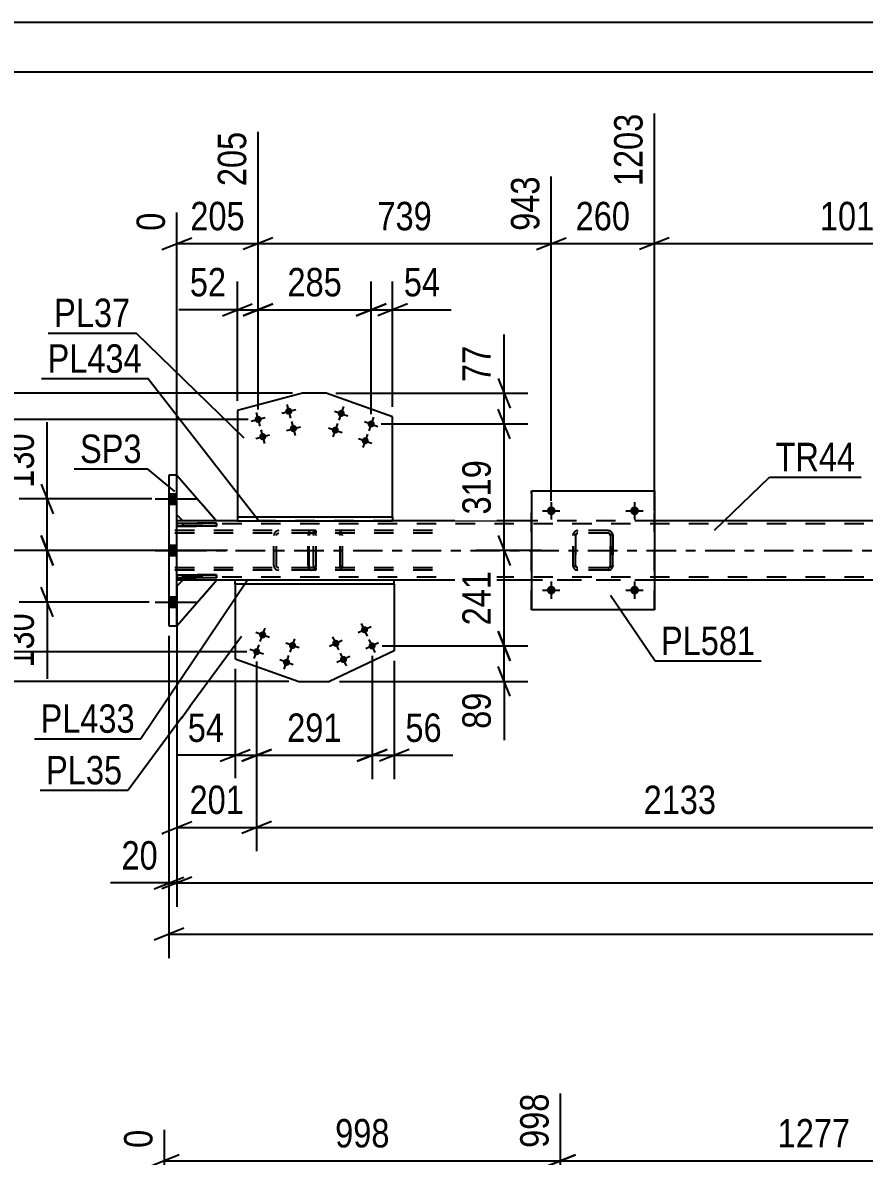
# Model space of a CAD drawing. Header units: millimetres. Extents: x -126 to 715, y -436 to 158.
# Drawn here: x -37.2 to 47.6, y 43.8 to 158.1 of the extents above; entities that cross this region are included whole.
import ezdxf

# ---------------------------------------------------------------- set-up
doc = ezdxf.new("R2010")
doc.units = ezdxf.units.MM
doc.linetypes.add('DXK_LINE_DOT2', pattern=[3.9198, 1.9599, -1.9599])
doc.linetypes.add('DXK_LINE_DOT3', pattern=[5.9187, 2.979, -0.9799, 0.9799, -0.9799])
doc.styles.add('Arial Narrow', font='ARIALN.TTF', dxfattribs={"height": 0.2})

# ---------------------------------------------------------------- blocks, each defined once
blk = doc.blocks.new('Unknown-232816294-1134')
at = {"color": 5, "linetype": 'Continuous'}
for p, q in [((714.67, 158.06), (-126.33, 158.06)), ((709.67, 153.06), (-121.33, 153.06))]:
    blk.add_line(p, q, dxfattribs=at)
blk = doc.blocks.new('Part-232816294-23189 - 23056')
at = {"color": 2, "linetype": 'Continuous'}
for p, q in [((-15.8, 101.45), (-15.8, 93.92)), ((0.23, 101.45), (0.23, 94.73)), ((-15.8, 93.92), (-9.39, 91.65)), ((0.23, 94.73), (-6.28, 91.65)), ((-9.39, 91.65), (-6.28, 91.65))]:
    blk.add_line(p, q, dxfattribs=at)
at = {"color": 7, "linetype": 'DXK_LINE_DOT2'}
blk.add_line((0.23, 101.45), (-15.8, 101.45), dxfattribs=at)
blk = doc.blocks.new('Part-232816294-23157 - 23056')
at = {"color": 7, "linetype": 'DXK_LINE_DOT2'}
for p, q in [((-21.08, 101.85), (-21.68, 101.25)), ((-21.68, 97.25), (-17.68, 101.85)), ((-17.68, 101.85), (-21.08, 101.85)), ((-21.68, 101.25), (-21.68, 97.25))]:
    blk.add_line(p, q, dxfattribs=at)
blk = doc.blocks.new('Part-232816294-23057 - 23056')
at = {"color": 2, "linetype": 'Continuous'}
for p, q in [((-22.48, 106.85), (-22.56, 106.85)), ((-22.48, 102.85), (-22.56, 102.85))]:
    blk.add_line(p, q, dxfattribs=at)
at = {"color": 7, "linetype": 'DXK_LINE_DOT2'}
for p, q in [((-8.15, 106.61), (-22.56, 106.61)), ((-8.15, 106.85), (-22.48, 106.85)), ((-11.86, 106.56), (-11.9, 106.37)), ((-11.9, 103.33), (-11.9, 106.37)), ((-11.64, 106.37), (-11.62, 106.46)), ((-11.64, 103.33), (-11.64, 106.37)), ((-11.62, 106.46), (-11.57, 106.54)), ((-11.39, 106.85), (-11.58, 106.82)), ((-11.57, 106.54), (-11.49, 106.59)), ((-11.49, 106.59), (-11.39, 106.61)), ((-7.96, 106.82), (-8.15, 106.85)), ((-8.15, 106.61), (-8.05, 106.59)), ((-8.05, 106.59), (-7.97, 106.54)), ((-7.97, 106.54), (-7.92, 106.46)), ((-7.92, 106.46), (-7.9, 106.37)), ((-7.9, 103.33), (-7.9, 106.37)), ((-7.64, 106.37), (-7.68, 106.56)), ((-7.64, 103.33), (-7.64, 106.37)), ((-8.15, 103.09), (-22.56, 103.09)), ((-11.9, 103.33), (-11.86, 103.15)), ((-11.62, 103.24), (-11.64, 103.33)), ((-11.57, 103.16), (-11.62, 103.24)), ((-11.58, 102.89), (-11.39, 102.85)), ((-11.49, 103.11), (-11.57, 103.16)), ((-11.39, 103.09), (-11.49, 103.11)), ((-8.05, 103.11), (-8.15, 103.09)), ((-8.15, 102.85), (-7.96, 102.89)), ((-7.97, 103.16), (-8.05, 103.11)), ((-7.92, 103.24), (-7.97, 103.16)), ((-7.9, 103.33), (-7.92, 103.24)), ((-7.68, 103.15), (-7.64, 103.33)), ((-8.15, 102.85), (-22.48, 102.85))]:
    blk.add_line(p, q, dxfattribs=at)
for centre, start, end in [((-11.41, 106.35), 110.7583, 155.68), ((-8.13, 106.35), 24.32, 69.2417), ((-11.41, 103.35), 204.32, 249.2417), ((-8.13, 103.35), 290.7583, 335.68)]:
    blk.add_arc(centre, 0.496, start, end, dxfattribs=at)
blk = doc.blocks.new('Part-232816294-23188 - 23056')
at = {"color": 2, "linetype": 'Continuous'}
for p, q in [((-9.01, 120.7), (-15.58, 118.95)), ((-6.64, 120.7), (-9.01, 120.7)), ((0.07, 118.32), (-6.64, 120.7)), ((-15.58, 118.95), (-15.58, 108.25)), ((0.07, 108.25), (0.07, 118.32))]:
    blk.add_line(p, q, dxfattribs=at)
at = {"color": 7, "linetype": 'DXK_LINE_DOT2'}
blk.add_line((-15.58, 108.25), (0.07, 108.25), dxfattribs=at)
blk = doc.blocks.new('Part-232816294-23066 - 23056')
at = {"color": 7, "linetype": 'DXK_LINE_DOT2'}
for p, q in [((-8.44, 106.56), (-8.46, 106.37)), ((-8.46, 103.33), (-8.46, 106.37)), ((-8.38, 106.71), (-8.44, 106.56)), ((-8.29, 106.82), (-8.38, 106.71)), ((-8.33, 106.37), (-8.32, 106.46)), ((-8.33, 103.33), (-8.33, 106.37)), ((-8.32, 106.46), (-8.29, 106.54)), ((-8.19, 106.85), (-8.29, 106.82)), ((-8.29, 106.54), (-8.24, 106.59)), ((-8.24, 106.59), (-8.19, 106.61)), ((4.09, 106.85), (-8.19, 106.85)), ((4.09, 106.61), (-8.19, 106.61)), ((-7.64, 106.61), (-7.64, 106.85)), ((-5.28, 106.82), (-5.48, 106.85)), ((-5.48, 106.61), (-5.38, 106.59)), ((-5.38, 106.59), (-5.3, 106.54)), ((-5.3, 106.54), (-5.24, 106.46)), ((-5.24, 106.46), (-5.22, 106.37)), ((-5.22, 103.33), (-5.22, 106.37)), ((-4.97, 106.37), (-5.01, 106.56)), ((-4.97, 103.33), (-4.97, 106.37)), ((-8.46, 103.33), (-8.44, 103.15)), ((-8.44, 103.15), (-8.38, 102.99)), ((-8.38, 102.99), (-8.29, 102.89)), ((-8.32, 103.24), (-8.33, 103.33)), ((-8.29, 103.16), (-8.32, 103.24)), ((-8.24, 103.11), (-8.29, 103.16)), ((-8.29, 102.89), (-8.19, 102.85)), ((-8.19, 103.09), (-8.24, 103.11)), ((4.09, 103.09), (-8.19, 103.09)), ((-7.64, 102.85), (-7.64, 103.09)), ((-5.38, 103.11), (-5.48, 103.09)), ((-5.48, 102.85), (-5.28, 102.89)), ((-5.3, 103.16), (-5.38, 103.11)), ((-5.24, 103.24), (-5.3, 103.16)), ((-5.22, 103.33), (-5.24, 103.24)), ((-5.01, 103.15), (-4.97, 103.33)), ((4.09, 102.85), (-8.19, 102.85))]:
    blk.add_line(p, q, dxfattribs=at)
for centre, start, end in [((-5.46, 106.36), 23.8494, 68.8059), ((-5.46, 103.35), 291.1941, 336.1506)]:
    blk.add_arc(centre, 0.492, start, end, dxfattribs=at)
blk = doc.blocks.new('Bolt-232816294-23195 - 23056')
at = {"linetype": 'Continuous'}
for points in [[(-21.68, 109.53), (-21.68, 110.57), (-22.48, 110.57), (-22.48, 109.53)], [(-21.68, 109.53), (-21.68, 110.57), (-22.48, 110.57), (-22.48, 109.53)], [(-21.68, 109.53), (-21.68, 110.57), (-22.48, 110.57), (-22.48, 109.53)], [(-21.68, 104.33), (-21.68, 105.37), (-22.48, 105.37), (-22.48, 104.33)], [(-21.68, 104.33), (-21.68, 105.37), (-22.48, 105.37), (-22.48, 104.33)], [(-21.68, 99.13), (-21.68, 100.17), (-22.48, 100.17), (-22.48, 99.13)], [(-21.68, 99.13), (-21.68, 100.17), (-22.48, 100.17), (-22.48, 99.13)], [(-21.68, 99.13), (-21.68, 100.17), (-22.48, 100.17), (-22.48, 99.13)]]:
    blk.add_hatch(color=1, dxfattribs=at).paths.add_polyline_path(points)
at = {"color": 1, "linetype": 'Continuous'}
for p, q in [((-23.88, 110.05), (-19.68, 110.05)), ((-23.88, 110.05), (-19.68, 110.05)), ((-23.88, 110.05), (-19.68, 110.05)), ((-22.48, 110.57), (-21.68, 110.57)), ((-22.48, 110.57), (-21.68, 110.57)), ((-22.48, 110.57), (-21.68, 110.57)), ((-22.48, 109.53), (-21.68, 109.53)), ((-22.48, 109.53), (-21.68, 109.53)), ((-22.48, 109.53), (-21.68, 109.53)), ((-22.48, 105.37), (-21.68, 105.37)), ((-22.48, 105.37), (-21.68, 105.37)), ((-23.88, 104.85), (-19.68, 104.85)), ((-23.88, 104.85), (-19.68, 104.85)), ((-22.48, 104.33), (-21.68, 104.33)), ((-22.48, 104.33), (-21.68, 104.33)), ((-23.88, 99.65), (-19.68, 99.65)), ((-23.88, 99.65), (-19.68, 99.65)), ((-23.88, 99.65), (-19.68, 99.65)), ((-22.48, 100.17), (-21.68, 100.17)), ((-22.48, 100.17), (-21.68, 100.17)), ((-22.48, 100.17), (-21.68, 100.17)), ((-22.48, 99.13), (-21.68, 99.13)), ((-22.48, 99.13), (-21.68, 99.13)), ((-22.48, 99.13), (-21.68, 99.13))]:
    blk.add_line(p, q, dxfattribs=at)
blk = doc.blocks.new('Bolt-232816294-23203 - 23056')
at = {"linetype": 'Continuous'}
for points in [[(-4.77, 118.55, -1), (-5.45, 118.79, -1)], [(-1.75, 117.48, -1), (-2.43, 117.72, -1)], [(-5.37, 116.86, -1), (-6.05, 117.1, -1)], [(-2.36, 115.79, -1), (-3.03, 116.03, -1)]]:
    blk.add_hatch(color=1, dxfattribs=at).paths.add_polyline_path(points)
at = {"color": 1, "linetype": 'Continuous'}
for p, q in [((-5.79, 118.91), (-4.43, 118.43)), ((-4.87, 119.35), (-5.35, 117.99)), ((-2.77, 117.84), (-1.42, 117.36)), ((-1.85, 118.28), (-2.33, 116.92)), ((-6.39, 117.22), (-5.03, 116.74)), ((-5.47, 117.65), (-5.95, 116.3)), ((-2.45, 116.58), (-2.94, 115.23)), ((-3.37, 116.15), (-2.02, 115.67))]:
    blk.add_line(p, q, dxfattribs=at)
blk = doc.blocks.new('Bolt-232816294-23205 - 23056')
at = {"linetype": 'Continuous'}
for points in [[(-3.09, 96.7, -1), (-2.44, 97.01, -1)], [(-5.98, 95.33, -1), (-5.33, 95.64, -1)], [(-2.32, 95.07, -1), (-1.67, 95.38, -1)], [(-5.21, 93.7, -1), (-4.56, 94.01, -1)]]:
    blk.add_hatch(color=1, dxfattribs=at).paths.add_polyline_path(points)
at = {"color": 1, "linetype": 'Continuous'}
for p, q in [((-2.11, 97.16), (-3.41, 96.55)), ((-2.45, 96.2), (-3.07, 97.5)), ((-5.35, 94.83), (-5.96, 96.14)), ((-5, 95.79), (-6.3, 95.18)), ((-1.34, 95.53), (-2.64, 94.92)), ((-1.68, 94.58), (-2.3, 95.88)), ((-4.23, 94.17), (-5.54, 93.55)), ((-4.58, 93.21), (-5.19, 94.51))]:
    blk.add_line(p, q, dxfattribs=at)
blk = doc.blocks.new('Part-232816294-23079 - 23056')
at = {"color": 2, "linetype": 'Continuous'}
for p, q in [((-21.68, 112.45), (-22.48, 112.45)), ((-22.48, 112.45), (-22.48, 97.25)), ((-21.68, 97.25), (-21.68, 112.45)), ((-22.48, 97.25), (-21.68, 97.25))]:
    blk.add_line(p, q, dxfattribs=at)
blk = doc.blocks.new('Part-232816294-23080 - 23056')
at = {"color": 2, "linetype": 'Continuous'}
for p, q in [((-15.58, 108.25), (-15.58, 107.85)), ((-15.58, 108.25), (0.07, 108.25)), ((-15.58, 107.85), (0.07, 107.85)), ((0.07, 108.25), (0.07, 107.85))]:
    blk.add_line(p, q, dxfattribs=at)
blk = doc.blocks.new('Part-232816294-23082 - 23056')
at = {"color": 2, "linetype": 'Continuous'}
for p, q in [((0.23, 101.85), (-15.8, 101.85)), ((-15.8, 101.45), (-15.8, 101.85)), ((0.23, 101.45), (0.23, 101.85)), ((0.23, 101.45), (-15.8, 101.45))]:
    blk.add_line(p, q, dxfattribs=at)
blk = doc.blocks.new('Part-232816294-23154 - 23056')
at = {"color": 2, "linetype": 'Continuous'}
for p, q in [((-21.08, 107.85), (-21.68, 107.85)), ((-15.58, 107.85), (-17.68, 107.85)), ((14.06, 107.85), (0.07, 107.85)), ((65.14, 107.85), (26.46, 107.85)), ((-21.08, 101.85), (-21.68, 101.85)), ((-15.8, 101.85), (-17.68, 101.85)), ((14.06, 101.85), (0.23, 101.85)), ((65.14, 101.85), (26.46, 101.85))]:
    blk.add_line(p, q, dxfattribs=at)
at = {"color": 7, "linetype": 'DXK_LINE_DOT2'}
for p, q in [((-21.68, 101.85), (-21.68, 107.85)), ((267.09, 107.53), (-21.68, 107.53)), ((-17.68, 107.85), (-21.08, 107.85)), ((0.07, 107.85), (-15.58, 107.85)), ((26.46, 107.85), (14.06, 107.85)), ((267.09, 102.17), (-21.68, 102.17)), ((-17.68, 101.85), (-21.08, 101.85)), ((230.78, 101.85), (-15.8, 101.85)), ((0.23, 101.85), (-15.8, 101.85)), ((26.46, 101.85), (14.06, 101.85))]:
    blk.add_line(p, q, dxfattribs=at)
at = {"color": 7, "linetype": 'DXK_LINE_DOT3'}
blk.add_line((-21.68, 104.85), (267.09, 104.85), dxfattribs=at)
blk = doc.blocks.new('Part-232816294-23156 - 23056')
at = {"color": 2, "linetype": 'Continuous'}
for p, q in [((-21.08, 101.85), (-21.68, 101.25)), ((-21.68, 97.25), (-17.68, 101.85)), ((-17.68, 101.85), (-21.08, 101.85))]:
    blk.add_line(p, q, dxfattribs=at)
at = {"color": 7, "linetype": 'DXK_LINE_DOT2'}
blk.add_line((-21.68, 101.25), (-21.68, 97.25), dxfattribs=at)
blk = doc.blocks.new('Part-232816294-23158 - 23056')
at = {"color": 2, "linetype": 'Continuous'}
for p, q in [((-21.68, 112.45), (-17.68, 107.85)), ((-21.08, 107.85), (-21.68, 108.45)), ((-17.68, 107.85), (-21.08, 107.85))]:
    blk.add_line(p, q, dxfattribs=at)
at = {"color": 7, "linetype": 'DXK_LINE_DOT2'}
blk.add_line((-21.68, 108.45), (-21.68, 112.45), dxfattribs=at)
blk = doc.blocks.new('Part-232816294-23159 - 23056')
at = {"color": 7, "linetype": 'DXK_LINE_DOT2'}
for p, q in [((-21.68, 108.45), (-21.68, 112.45)), ((-21.68, 112.45), (-17.68, 107.85)), ((-21.08, 107.85), (-21.68, 108.45)), ((-17.68, 107.85), (-21.08, 107.85))]:
    blk.add_line(p, q, dxfattribs=at)
blk = doc.blocks.new('Part-232816294-23160 - 23056')
at = {"color": 2, "linetype": 'Continuous'}
for p, q in [((-21.68, 102.41), (-17.68, 102.41)), ((-21.68, 102.09), (-21.68, 102.41)), ((-17.68, 102.09), (-21.68, 102.09)), ((-17.68, 102.41), (-17.68, 102.09))]:
    blk.add_line(p, q, dxfattribs=at)
at = {"color": 7, "linetype": 'DXK_LINE_DOT2'}
blk.add_line((-21.08, 102.09), (-21.08, 102.41), dxfattribs=at)
blk = doc.blocks.new('Part-232816294-23161 - 23056')
at = {"color": 2, "linetype": 'Continuous'}
for p, q in [((-21.68, 107.61), (-17.68, 107.61)), ((-21.68, 107.61), (-21.68, 107.29)), ((-17.68, 107.61), (-17.68, 107.29)), ((-17.68, 107.29), (-21.68, 107.29))]:
    blk.add_line(p, q, dxfattribs=at)
at = {"color": 7, "linetype": 'DXK_LINE_DOT2'}
blk.add_line((-21.08, 107.29), (-21.08, 107.61), dxfattribs=at)
blk = doc.blocks.new('Part-232816294-23162 - 23056')
at = {"color": 7, "linetype": 'DXK_LINE_DOT2'}
for p, q in [((-17.68, 102.41), (-21.68, 102.41)), ((-21.68, 102.41), (-21.68, 102.09)), ((-21.68, 102.09), (-17.68, 102.09)), ((-21.08, 102.09), (-21.08, 102.41)), ((-17.68, 102.09), (-17.68, 102.41))]:
    blk.add_line(p, q, dxfattribs=at)
blk = doc.blocks.new('Part-232816294-23163 - 23056')
at = {"color": 7, "linetype": 'DXK_LINE_DOT2'}
for p, q in [((-17.68, 107.61), (-21.68, 107.61)), ((-21.68, 107.61), (-21.68, 107.29)), ((-21.08, 107.61), (-21.08, 107.29)), ((-17.68, 107.29), (-17.68, 107.61)), ((-21.68, 107.29), (-17.68, 107.29))]:
    blk.add_line(p, q, dxfattribs=at)
blk = doc.blocks.new('Bolt-232816294-23202 - 23056')
at = {"linetype": 'Continuous'}
for points in [[(-10.05, 118.98, -1), (-10.74, 118.79, -1)], [(-13.14, 118.16, -1), (-13.83, 117.97, -1)], [(-12.67, 116.42, -1), (-13.37, 116.23, -1)], [(-9.58, 117.24, -1), (-10.28, 117.05, -1)]]:
    blk.add_hatch(color=1, dxfattribs=at).paths.add_polyline_path(points)
at = {"color": 1, "linetype": 'Continuous'}
for p, q in [((-11.09, 118.7), (-9.7, 119.07)), ((-10.58, 119.58), (-10.21, 118.19)), ((-14.18, 117.88), (-12.79, 118.25)), ((-13.67, 118.76), (-13.3, 117.37)), ((-10.12, 117.84), (-9.75, 116.45)), ((-13.21, 117.02), (-12.84, 115.63)), ((-10.63, 116.96), (-9.23, 117.33)), ((-13.72, 116.14), (-12.33, 116.51))]:
    blk.add_line(p, q, dxfattribs=at)
blk = doc.blocks.new('Bolt-232816294-23204 - 23056')
at = {"linetype": 'Continuous'}
for points in [[(-13.37, 96.45, -1), (-12.69, 96.21, -1)], [(-13.97, 94.76, -1), (-13.3, 94.52, -1)], [(-10.36, 95.39, -1), (-9.68, 95.14, -1)], [(-10.96, 93.69, -1), (-10.28, 93.45, -1)]]:
    blk.add_hatch(color=1, dxfattribs=at).paths.add_polyline_path(points)
at = {"color": 1, "linetype": 'Continuous'}
for p, q in [((-12.35, 96.09), (-13.71, 96.58)), ((-13.27, 95.66), (-12.79, 97.01)), ((-12.96, 94.4), (-14.31, 94.88)), ((-13.88, 93.96), (-13.39, 95.32)), ((-9.34, 95.02), (-10.7, 95.51)), ((-10.26, 94.59), (-9.78, 95.94)), ((-9.94, 93.33), (-11.3, 93.81)), ((-10.86, 92.89), (-10.38, 94.25))]:
    blk.add_line(p, q, dxfattribs=at)
blk = doc.blocks.new('Part-232816294-70156 - 23056')
at = {"color": 7, "linetype": 'DXK_LINE_DOT2'}
for p, q in [((18.3, 106.56), (18.26, 106.37)), ((18.26, 103.33), (18.26, 106.37)), ((18.26, 106.37), (18.27, 106.37)), ((18.27, 106.37), (18.3, 106.56)), ((18.27, 103.33), (18.27, 106.37)), ((18.5, 106.37), (18.52, 106.46)), ((18.5, 103.33), (18.5, 106.37)), ((18.5, 106.37), (18.51, 106.37)), ((18.53, 106.46), (18.51, 106.37)), ((18.51, 106.37), (18.51, 103.33)), ((18.52, 106.46), (18.57, 106.54)), ((18.58, 106.54), (18.53, 106.46)), ((18.56, 106.82), (18.75, 106.85)), ((18.74, 106.85), (18.56, 106.82)), ((18.57, 106.54), (18.65, 106.59)), ((18.66, 106.59), (18.58, 106.54)), ((18.65, 106.59), (18.74, 106.61)), ((18.75, 106.61), (18.66, 106.59)), ((21.79, 106.85), (18.74, 106.85)), ((21.79, 106.61), (18.74, 106.61)), ((21.96, 106.82), (21.78, 106.85)), ((21.78, 106.61), (21.87, 106.59)), ((21.79, 106.85), (21.97, 106.82)), ((21.88, 106.59), (21.79, 106.61)), ((21.87, 106.59), (21.95, 106.54)), ((21.96, 106.54), (21.88, 106.59)), ((21.95, 106.54), (22, 106.46)), ((22.01, 106.46), (21.96, 106.54)), ((22, 106.46), (22.02, 106.37)), ((22.03, 106.37), (22.01, 106.46)), ((22.02, 103.33), (22.02, 106.37)), ((22.02, 106.37), (22.03, 106.37)), ((22.03, 106.37), (22.03, 103.33)), ((22.26, 106.37), (22.22, 106.56)), ((22.23, 106.56), (22.27, 106.37)), ((22.26, 103.33), (22.26, 106.37)), ((22.26, 106.37), (22.27, 106.37)), ((22.27, 106.37), (22.27, 103.33)), ((18.26, 103.33), (18.27, 103.33)), ((18.26, 103.33), (18.3, 103.15)), ((18.3, 103.15), (18.27, 103.33)), ((18.5, 103.33), (18.51, 103.33)), ((18.52, 103.24), (18.5, 103.33)), ((18.51, 103.33), (18.53, 103.24)), ((18.57, 103.16), (18.52, 103.24)), ((18.53, 103.24), (18.58, 103.16)), ((18.75, 102.85), (18.56, 102.89)), ((18.56, 102.89), (18.74, 102.85)), ((18.65, 103.11), (18.57, 103.16)), ((18.58, 103.16), (18.66, 103.11)), ((18.74, 103.09), (18.65, 103.11)), ((18.66, 103.11), (18.75, 103.09)), ((21.79, 103.09), (18.74, 103.09)), ((21.87, 103.11), (21.78, 103.09)), ((21.78, 102.85), (21.96, 102.89)), ((21.79, 103.09), (21.88, 103.11)), ((21.97, 102.89), (21.79, 102.85)), ((21.95, 103.16), (21.87, 103.11)), ((21.88, 103.11), (21.96, 103.16)), ((22, 103.24), (21.95, 103.16)), ((21.96, 103.16), (22.01, 103.24)), ((22.02, 103.33), (22, 103.24)), ((22.01, 103.24), (22.03, 103.33)), ((22.02, 103.33), (22.03, 103.33)), ((22.22, 103.15), (22.26, 103.33)), ((22.27, 103.33), (22.23, 103.15)), ((22.26, 103.33), (22.27, 103.33)), ((21.79, 102.85), (18.74, 102.85))]:
    blk.add_line(p, q, dxfattribs=at)
at = {"color": 7, "linetype": 'DXK_LINE_DOT3'}
blk.add_line((20.25, 104.85), (20.28, 104.85), dxfattribs=at)
at = {"color": 7, "linetype": 'DXK_LINE_DOT2'}
for centre, start, end in [((18.75, 106.37), 112.5, 157.5), ((18.74, 106.37), 112.5, 157.5), ((21.78, 106.37), 22.5, 67.5), ((21.79, 106.37), 22.5, 67.5), ((18.75, 103.33), 202.5, 247.5), ((18.74, 103.33), 202.5, 247.5), ((21.78, 103.33), 292.5, 337.5), ((21.79, 103.33), 292.5, 337.5)]:
    blk.add_arc(centre, 0.48, start, end, dxfattribs=at)
blk = doc.blocks.new('Part-232816294-70157 - 23056')
at = {"color": 2, "linetype": 'Continuous'}
for p, q in [((14.06, 110.85), (14.06, 98.85)), ((14.06, 110.85), (26.46, 110.85)), ((26.46, 110.85), (26.46, 98.85)), ((26.46, 98.85), (14.06, 98.85))]:
    blk.add_line(p, q, dxfattribs=at)
at = {"color": 7, "linetype": 'DXK_LINE_DOT2'}
for p, q in [((14.06, 98.85), (14.06, 110.85)), ((26.46, 98.85), (26.46, 110.85))]:
    blk.add_line(p, q, dxfattribs=at)
blk = doc.blocks.new('Bolt-232816294-70182 - 23056')
at = {"linetype": 'Continuous'}
for points in [[(16.5, 100.85, -1), (15.62, 100.85, -1)], [(24.9, 100.85, -1), (24.02, 100.85, -1)]]:
    blk.add_hatch(color=1, dxfattribs=at).paths.add_polyline_path(points)
at = {"color": 1, "linetype": 'Continuous'}
for p, q in [((16.06, 101.73), (16.06, 99.97)), ((24.46, 101.73), (24.46, 99.97)), ((15.18, 100.85), (16.94, 100.85)), ((23.58, 100.85), (25.34, 100.85))]:
    blk.add_line(p, q, dxfattribs=at)
blk = doc.blocks.new('Bolt-232816294-70183 - 23056')
at = {"linetype": 'Continuous'}
for points in [[(16.5, 108.85, -1), (15.62, 108.85, -1)], [(24.9, 108.85, -1), (24.02, 108.85, -1)]]:
    blk.add_hatch(color=1, dxfattribs=at).paths.add_polyline_path(points)
at = {"color": 1, "linetype": 'Continuous'}
for p, q in [((16.06, 109.73), (16.06, 107.97)), ((24.46, 109.73), (24.46, 107.97)), ((15.18, 108.85), (16.94, 108.85)), ((23.58, 108.85), (25.34, 108.85))]:
    blk.add_line(p, q, dxfattribs=at)
blk = doc.blocks.new('StraightDimension-232816294-75279 - 23056')
at = {"color": 7, "linetype": 'Continuous'}
for p, q in [((-44.19, 106.35), (-42.99, 103.35)), ((-16.58, 104.85), (-46.44, 104.85)), ((-43.59, 94.64), (-43.59, 104.85)), ((-42.99, 93.14), (-44.19, 96.14)), ((-14.64, 94.64), (-46.44, 94.64))]:
    blk.add_line(p, q, dxfattribs=at)
at = {"color": 0}
blk.add_wipeout([(-44.34, 103.09), (-48.54, 103.09), (-48.54, 96.4), (-44.34, 96.4)], dxfattribs=at)
at = {"color": 3, "style": 'Arial Narrow'}
blk.add_text('255', height=2.863, rotation=90.0002, dxfattribs=at).set_placement((-44.94, 97))
blk = doc.blocks.new('StraightDimension-232816294-49180 - 23056')
at = {"color": 7, "linetype": 'Continuous'}
for p, q in [((-1.99, 94.23), (-1.99, 81.8)), ((-13.64, 93.64), (-13.64, 81.8)), ((-15.14, 83.6), (-12.14, 84.8)), ((-0.49, 84.8), (-3.49, 83.6)), ((-13.64, 84.2), (-1.99, 84.2))]:
    blk.add_line(p, q, dxfattribs=at)
at = {"color": 0}
blk.add_wipeout([(-4.47, 84.95), (-4.47, 89.15), (-11.16, 89.15), (-11.16, 84.95)], dxfattribs=at)
at = {"color": 3, "style": 'Arial Narrow'}
blk.add_text('291', height=2.863, dxfattribs=at).set_placement((-10.56, 85.55))
blk = doc.blocks.new('StraightDimension-232816294-49181 - 23056')
at = {"color": 7, "linetype": 'Continuous'}
for p, q in [((-15.8, 92.92), (-15.8, 81.8)), ((-13.64, 93.64), (-13.64, 81.8)), ((-17.3, 83.6), (-14.3, 84.8)), ((-12.14, 84.8), (-15.14, 83.6)), ((-15.8, 84.2), (-21.71, 84.2)), ((-15.8, 84.2), (-21.71, 84.2)), ((-15.8, 84.2), (-13.64, 84.2))]:
    blk.add_line(p, q, dxfattribs=at)
at = {"color": 0}
blk.add_wipeout([(-16.32, 84.95), (-16.32, 89.15), (-21.18, 89.15), (-21.18, 84.95)], dxfattribs=at)
at = {"color": 3, "style": 'Arial Narrow'}
blk.add_text('54', height=2.863, dxfattribs=at).set_placement((-20.58, 85.55))
blk = doc.blocks.new('StraightDimension-232816294-27546 - 23056')
at = {"color": 7, "linetype": 'Continuous'}
for p, q in [((-22.48, 96.25), (-22.48, 68.93)), ((-21.68, 96.25), (-21.68, 68.93)), ((-22.48, 71.33), (-28.38, 71.33)), ((-22.48, 71.33), (-28.38, 71.33)), ((-23.98, 70.73), (-20.98, 71.93)), ((-20.18, 71.93), (-23.18, 70.73)), ((-22.48, 71.33), (-21.68, 71.33))]:
    blk.add_line(p, q, dxfattribs=at)
at = {"color": 0}
blk.add_wipeout([(-23, 72.08), (-23, 76.28), (-27.86, 76.28), (-27.86, 72.08)], dxfattribs=at)
at = {"color": 3, "style": 'Arial Narrow'}
blk.add_text('20', height=2.863, dxfattribs=at).set_placement((-27.26, 72.68))
blk = doc.blocks.new('StraightDimension-232816294-75373 - 23056')
at = {"color": 7, "linetype": 'Continuous'}
for p, q in [((-35.34, 106.35), (-34.14, 103.35)), ((-24.21, 104.85), (-37.59, 104.85)), ((-34.74, 99.65), (-34.74, 104.85)), ((-34.14, 98.15), (-35.34, 101.15)), ((-24.46, 99.65), (-37.59, 99.65)), ((-34.74, 99.65), (-34.74, 91.92)), ((-34.74, 99.65), (-34.74, 91.92))]:
    blk.add_line(p, q, dxfattribs=at)
at = {"color": 0}
blk.add_wipeout([(-35.49, 99.13), (-39.69, 99.13), (-39.69, 92.44), (-35.49, 92.44)], dxfattribs=at)
at = {"color": 3, "style": 'Arial Narrow'}
blk.add_text('130', height=2.863, rotation=90.0002, dxfattribs=at).set_placement((-36.09, 93.04))
blk = doc.blocks.new('StraightDimension-232816294-49211 - 23056')
at = {"color": 7, "linetype": 'Continuous'}
for p, q in [((-13.49, 119.06), (-13.49, 131.97)), ((-2.09, 118.6), (-2.09, 131.97)), ((-14.99, 128.52), (-11.99, 129.72)), ((-0.59, 129.72), (-3.59, 128.52)), ((-13.49, 129.12), (-2.09, 129.12))]:
    blk.add_line(p, q, dxfattribs=at)
at = {"color": 0}
blk.add_wipeout([(-4.45, 129.87), (-4.45, 134.07), (-11.13, 134.07), (-11.13, 129.87)], dxfattribs=at)
at = {"color": 3, "style": 'Arial Narrow'}
blk.add_text('285', height=2.863, dxfattribs=at).set_placement((-10.53, 130.47))
blk = doc.blocks.new('StraightDimension-232816294-27312 - 23056')
at = {"color": 7, "linetype": 'Continuous'}
for p, q in [((-22.48, 96.25), (-22.48, 63.76)), ((-20.98, 66.76), (-23.98, 65.56)), ((-22.48, 66.16), (650.69, 66.16))]:
    blk.add_line(p, q, dxfattribs=at)
blk = doc.blocks.new('StraightDimension-232816294-27545 - 23056')
at = {"color": 7, "linetype": 'Continuous'}
for p, q in [((-21.68, 96.25), (-21.68, 68.93)), ((-20.18, 71.93), (-23.18, 70.73)), ((-21.68, 71.33), (650.05, 71.33))]:
    blk.add_line(p, q, dxfattribs=at)
blk = doc.blocks.new('StraightDimension-232816294-49142 - 23056')
at = {"color": 7, "linetype": 'Continuous'}
for p, q in [((71.69, 96.74), (71.69, 74.53)), ((-13.64, 93.64), (-13.64, 74.53)), ((-12.14, 77.53), (-15.14, 76.33)), ((-13.64, 76.93), (71.69, 76.93)), ((70.19, 76.33), (73.19, 77.53))]:
    blk.add_line(p, q, dxfattribs=at)
at = {"color": 0}
blk.add_wipeout([(33.28, 77.68), (33.28, 81.88), (24.77, 81.88), (24.77, 77.68)], dxfattribs=at)
at = {"color": 3, "style": 'Arial Narrow'}
blk.add_text('2133', height=2.863, dxfattribs=at).set_placement((25.37, 78.28))
blk = doc.blocks.new('StraightDimension-232816294-49143 - 23056')
at = {"color": 7, "linetype": 'Continuous'}
for p, q in [((-21.68, 100.85), (-21.68, 74.53)), ((-13.64, 93.64), (-13.64, 74.53)), ((-23.18, 76.33), (-20.18, 77.53)), ((-21.68, 76.93), (-13.64, 76.93)), ((-12.14, 77.53), (-15.14, 76.33))]:
    blk.add_line(p, q, dxfattribs=at)
at = {"color": 0}
blk.add_wipeout([(-14.31, 77.68), (-14.31, 81.88), (-21, 81.88), (-21, 77.68)], dxfattribs=at)
at = {"color": 3, "style": 'Arial Narrow'}
blk.add_text('201', height=2.863, dxfattribs=at).set_placement((-20.4, 78.28))
blk = doc.blocks.new('StraightDimension-232816294-49179 - 23056')
at = {"color": 7, "linetype": 'Continuous'}
for p, q in [((-1.99, 94.23), (-1.99, 81.8)), ((0.23, 93.73), (0.23, 81.8)), ((-3.49, 83.6), (-0.49, 84.8)), ((1.73, 84.8), (-1.27, 83.6)), ((-1.99, 84.2), (0.23, 84.2)), ((0.23, 84.2), (6.14, 84.2)), ((0.23, 84.2), (6.14, 84.2))]:
    blk.add_line(p, q, dxfattribs=at)
at = {"color": 0}
blk.add_wipeout([(5.62, 84.95), (5.62, 89.15), (0.76, 89.15), (0.76, 84.95)], dxfattribs=at)
at = {"color": 3, "style": 'Arial Narrow'}
blk.add_text('56', height=2.863, dxfattribs=at).set_placement((1.36, 85.55))
blk = doc.blocks.new('StraightDimension-232816294-49210 - 23056')
at = {"color": 7, "linetype": 'Continuous'}
for p, q in [((-2.09, 118.6), (-2.09, 131.97)), ((0.07, 119.32), (0.07, 131.97)), ((-3.59, 128.52), (-0.59, 129.72)), ((1.57, 129.72), (-1.43, 128.52)), ((-2.09, 129.12), (0.07, 129.12)), ((0.07, 129.12), (5.98, 129.12)), ((0.07, 129.12), (5.98, 129.12))]:
    blk.add_line(p, q, dxfattribs=at)
at = {"color": 0}
blk.add_wipeout([(5.45, 129.87), (5.45, 134.07), (0.6, 134.07), (0.6, 129.87)], dxfattribs=at)
at = {"color": 3, "style": 'Arial Narrow'}
blk.add_text('54', height=2.863, dxfattribs=at).set_placement((1.2, 130.47))
blk = doc.blocks.new('StraightDimension-232816294-49212 - 23056')
at = {"color": 7, "linetype": 'Continuous'}
for p, q in [((-15.58, 119.95), (-15.58, 131.97)), ((-13.49, 119.06), (-13.49, 131.97)), ((-17.08, 128.52), (-14.08, 129.72)), ((-11.99, 129.72), (-14.99, 128.52)), ((-15.58, 129.12), (-21.49, 129.12)), ((-15.58, 129.12), (-21.49, 129.12)), ((-15.58, 129.12), (-13.49, 129.12))]:
    blk.add_line(p, q, dxfattribs=at)
at = {"color": 0}
blk.add_wipeout([(-16.11, 129.87), (-16.11, 134.07), (-20.97, 134.07), (-20.97, 129.87)], dxfattribs=at)
at = {"color": 3, "style": 'Arial Narrow'}
blk.add_text('52', height=2.863, dxfattribs=at).set_placement((-20.37, 130.47))
blk = doc.blocks.new('StraightDimension-232816294-49298 - 23056')
at = {"color": 7, "linetype": 'Continuous'}
for p, q in [((11.31, 120.7), (11.31, 126.61)), ((11.31, 120.7), (11.31, 126.61)), ((10.71, 122.2), (11.91, 119.2)), ((-5.64, 120.7), (13.71, 120.7)), ((11.31, 117.6), (11.31, 120.7)), ((11.91, 116.1), (10.71, 119.1)), ((-1.09, 117.6), (13.71, 117.6))]:
    blk.add_line(p, q, dxfattribs=at)
at = {"color": 0}
blk.add_wipeout([(10.56, 126.08), (6.36, 126.08), (6.36, 121.23), (10.56, 121.23)], dxfattribs=at)
at = {"color": 3, "style": 'Arial Narrow'}
blk.add_text('77', height=2.863, rotation=90.0002, dxfattribs=at).set_placement((9.96, 121.83))
blk = doc.blocks.new('StraightDimension-232816294-49299 - 23056')
at = {"color": 7, "linetype": 'Continuous'}
for p, q in [((11.91, 116.1), (10.71, 119.1)), ((-1.09, 117.6), (13.71, 117.6)), ((11.31, 104.85), (11.31, 117.6)), ((10.71, 106.35), (11.91, 103.35)), ((15.07, 104.85), (8.46, 104.85))]:
    blk.add_line(p, q, dxfattribs=at)
at = {"color": 0}
blk.add_wipeout([(10.56, 114.57), (6.36, 114.57), (6.36, 107.88), (10.56, 107.88)], dxfattribs=at)
at = {"color": 3, "style": 'Arial Narrow'}
blk.add_text('319', height=2.863, rotation=90.0002, dxfattribs=at).set_placement((9.96, 108.48))
blk = doc.blocks.new('StraightDimension-232816294-49300 - 23056')
at = {"color": 7, "linetype": 'Continuous'}
for p, q in [((10.71, 106.35), (11.91, 103.35)), ((15.07, 104.85), (8.46, 104.85)), ((11.31, 95.23), (11.31, 104.85)), ((11.91, 93.73), (10.71, 96.73)), ((-0.99, 95.23), (13.71, 95.23))]:
    blk.add_line(p, q, dxfattribs=at)
at = {"color": 0}
blk.add_wipeout([(10.56, 103.38), (6.36, 103.38), (6.36, 96.7), (10.56, 96.7)], dxfattribs=at)
at = {"color": 3, "style": 'Arial Narrow'}
blk.add_text('241', height=2.863, rotation=90.0002, dxfattribs=at).set_placement((9.96, 97.3))
blk = doc.blocks.new('StraightDimension-232816294-49301 - 23056')
at = {"color": 7, "linetype": 'Continuous'}
for p, q in [((10.71, 96.73), (11.91, 93.73)), ((-0.99, 95.23), (13.71, 95.23)), ((11.31, 91.65), (11.31, 95.23)), ((11.91, 90.15), (10.71, 93.15)), ((-5.28, 91.65), (13.71, 91.65)), ((11.31, 91.65), (11.31, 85.74)), ((11.31, 91.65), (11.31, 85.74))]:
    blk.add_line(p, q, dxfattribs=at)
at = {"color": 0}
blk.add_wipeout([(10.56, 91.12), (6.36, 91.12), (6.36, 86.27), (10.56, 86.27)], dxfattribs=at)
at = {"color": 3, "style": 'Arial Narrow'}
blk.add_text('89', height=2.863, rotation=90.0002, dxfattribs=at).set_placement((9.96, 86.87))
blk = doc.blocks.new('StraightDimension-232816294-75277 - 23056')
at = {"color": 7, "linetype": 'Continuous'}
for p, q in [((-43.59, 120.7), (-43.59, 126.61)), ((-43.59, 120.7), (-43.59, 126.61)), ((-44.19, 122.2), (-42.99, 119.2)), ((-10.01, 120.7), (-46.44, 120.7)), ((-43.59, 118.06), (-43.59, 120.7)), ((-42.99, 116.56), (-44.19, 119.56)), ((-14.49, 118.06), (-46.44, 118.06))]:
    blk.add_line(p, q, dxfattribs=at)
at = {"color": 0}
blk.add_wipeout([(-44.34, 126.08), (-48.54, 126.08), (-48.54, 121.23), (-44.34, 121.23)], dxfattribs=at)
at = {"color": 3, "style": 'Arial Narrow'}
blk.add_text('66', height=2.863, rotation=90.0002, dxfattribs=at).set_placement((-44.94, 121.83))
blk = doc.blocks.new('StraightDimension-232816294-75278 - 23056')
at = {"color": 7, "linetype": 'Continuous'}
for p, q in [((-42.99, 116.56), (-44.19, 119.56)), ((-14.49, 118.06), (-46.44, 118.06)), ((-43.59, 104.85), (-43.59, 118.06)), ((-44.19, 106.35), (-42.99, 103.35)), ((-16.58, 104.85), (-46.44, 104.85))]:
    blk.add_line(p, q, dxfattribs=at)
at = {"color": 0}
blk.add_wipeout([(-44.34, 114.8), (-48.54, 114.8), (-48.54, 108.12), (-44.34, 108.12)], dxfattribs=at)
at = {"color": 3, "style": 'Arial Narrow'}
blk.add_text('330', height=2.863, rotation=90.0002, dxfattribs=at).set_placement((-44.94, 108.72))
blk = doc.blocks.new('StraightDimension-232816294-75280 - 23056')
at = {"color": 7, "linetype": 'Continuous'}
for p, q in [((-44.19, 96.14), (-42.99, 93.14)), ((-14.64, 94.64), (-46.44, 94.64)), ((-43.59, 91.65), (-43.59, 94.64)), ((-42.99, 90.15), (-44.19, 93.15)), ((-10.39, 91.65), (-46.44, 91.65)), ((-43.59, 91.65), (-43.59, 85.74)), ((-43.59, 91.65), (-43.59, 85.74))]:
    blk.add_line(p, q, dxfattribs=at)
at = {"color": 0}
blk.add_wipeout([(-44.34, 91.12), (-48.54, 91.12), (-48.54, 86.27), (-44.34, 86.27)], dxfattribs=at)
at = {"color": 3, "style": 'Arial Narrow'}
blk.add_text('75', height=2.863, rotation=90.0002, dxfattribs=at).set_placement((-44.94, 86.87))
blk = doc.blocks.new('StraightDimension-232816294-75372 - 23056')
at = {"color": 7, "linetype": 'Continuous'}
for p, q in [((-34.74, 110.05), (-34.74, 117.79)), ((-34.74, 110.05), (-34.74, 117.79)), ((-35.34, 111.55), (-34.14, 108.55)), ((-24.21, 110.05), (-37.59, 110.05)), ((-34.74, 104.85), (-34.74, 110.05)), ((-34.14, 103.35), (-35.34, 106.35)), ((-24.21, 104.85), (-37.59, 104.85))]:
    blk.add_line(p, q, dxfattribs=at)
at = {"color": 0}
blk.add_wipeout([(-35.49, 117.26), (-39.69, 117.26), (-39.69, 110.58), (-35.49, 110.58)], dxfattribs=at)
at = {"color": 3, "style": 'Arial Narrow'}
blk.add_text('130', height=2.863, rotation=90.0002, dxfattribs=at).set_placement((-36.09, 111.18))
blk = doc.blocks.new('StraightDimension-232816294-82227 - 23056')
at = {"color": 7, "linetype": 'Continuous'}
for p, q in [((26.46, 108.85), (26.46, 148.89)), ((67.14, 109.85), (67.14, 148.89)), ((27.96, 136.38), (24.96, 135.18)), ((65.64, 135.18), (68.64, 136.38)), ((26.46, 135.78), (67.14, 135.78))]:
    blk.add_line(p, q, dxfattribs=at)
at = {"color": 0, "linetype": 'Continuous'}
blk.add_wipeout([(66.54, 149.49), (62.34, 149.49), (62.34, 140.98), (66.54, 140.98)], dxfattribs=at)
at = {"color": 0}
blk.add_wipeout([(51.06, 136.53), (51.06, 140.73), (42.54, 140.73), (42.54, 136.53)], dxfattribs=at)
at = {"color": 3, "linetype": 'Continuous', "style": 'Arial Narrow'}
blk.add_text('2220', height=2.863, rotation=90.0002, dxfattribs=at).set_placement((65.94, 141.58))
at = {"color": 3, "style": 'Arial Narrow'}
blk.add_text('1017', height=2.863, dxfattribs=at).set_placement((43.14, 137.13))
blk = doc.blocks.new('StraightDimension-232816294-82228 - 23056')
at = {"color": 7, "linetype": 'Continuous'}
for p, q in [((26.46, 108.85), (26.46, 148.89)), ((16.06, 109.85), (16.06, 142.56)), ((14.56, 135.18), (17.56, 136.38)), ((27.96, 136.38), (24.96, 135.18)), ((16.06, 135.78), (26.46, 135.78))]:
    blk.add_line(p, q, dxfattribs=at)
at = {"color": 0}
blk.add_wipeout([(24.6, 136.53), (24.6, 140.73), (17.92, 140.73), (17.92, 136.53)], dxfattribs=at)
at = {"color": 3, "style": 'Arial Narrow'}
blk.add_text('260', height=2.863, dxfattribs=at).set_placement((18.52, 137.13))
at = {"color": 0, "linetype": 'Continuous'}
blk.add_wipeout([(25.86, 149.49), (21.66, 149.49), (21.66, 140.98), (25.86, 140.98)], dxfattribs=at)
at = {"color": 3, "linetype": 'Continuous', "style": 'Arial Narrow'}
blk.add_text('1203', height=2.863, rotation=90.0002, dxfattribs=at).set_placement((25.26, 141.58))
blk = doc.blocks.new('StraightDimension-232816294-82229 - 23056')
at = {"color": 7, "linetype": 'Continuous'}
for p, q in [((-13.49, 119.06), (-13.49, 147.06)), ((16.06, 109.85), (16.06, 142.56)), ((-11.99, 136.38), (-14.99, 135.18)), ((14.56, 135.18), (17.56, 136.38)), ((-13.49, 135.78), (16.06, 135.78))]:
    blk.add_line(p, q, dxfattribs=at)
at = {"color": 0}
blk.add_wipeout([(4.63, 136.53), (4.63, 140.73), (-2.06, 140.73), (-2.06, 136.53)], dxfattribs=at)
at = {"color": 3, "style": 'Arial Narrow'}
blk.add_text('739', height=2.863, dxfattribs=at).set_placement((-1.46, 137.13))
at = {"color": 0, "linetype": 'Continuous'}
blk.add_wipeout([(15.46, 143.16), (11.26, 143.16), (11.26, 136.48), (15.46, 136.48)], dxfattribs=at)
at = {"color": 3, "linetype": 'Continuous', "style": 'Arial Narrow'}
blk.add_text('943', height=2.863, rotation=90.0002, dxfattribs=at).set_placement((14.86, 137.08))
blk = doc.blocks.new('StraightDimension-232816294-82230 - 23056')
at = {"color": 7, "linetype": 'Continuous'}
for p, q in [((-13.49, 119.06), (-13.49, 147.06)), ((-21.68, 108.85), (-21.68, 138.91)), ((-23.18, 135.18), (-20.18, 136.38)), ((-11.99, 136.38), (-14.99, 135.18)), ((-21.68, 135.78), (-13.49, 135.78))]:
    blk.add_line(p, q, dxfattribs=at)
at = {"color": 0}
blk.add_wipeout([(-14.24, 136.53), (-14.24, 140.73), (-20.92, 140.73), (-20.92, 136.53)], dxfattribs=at)
at = {"color": 0, "linetype": 'Continuous'}
blk.add_wipeout([(-22.28, 139.5), (-26.48, 139.5), (-26.48, 136.48), (-22.28, 136.48)], dxfattribs=at)
at = {"color": 3, "style": 'Arial Narrow'}
blk.add_text('205', height=2.863, dxfattribs=at).set_placement((-20.32, 137.13))
at = {"color": 3, "linetype": 'Continuous', "style": 'Arial Narrow'}
blk.add_text('0', height=2.86, rotation=90.0002, dxfattribs=at).set_placement((-22.88, 137.08))
at = {"color": 0, "linetype": 'Continuous'}
blk.add_wipeout([(-14.09, 147.66), (-18.29, 147.66), (-18.29, 140.98), (-14.09, 140.98)], dxfattribs=at)
at = {"color": 3, "linetype": 'Continuous', "style": 'Arial Narrow'}
blk.add_text('205', height=2.863, rotation=90.0002, dxfattribs=at).set_placement((-14.69, 141.58))
blk = doc.blocks.new('StraightDimension-232816294-84329 - 1357')
at = {"color": 7, "linetype": 'Continuous'}
for p, q in [((68.07, 11.77), (68.07, 51.93)), ((16.99, 11.84), (16.99, 50.1)), ((18.49, 43.92), (15.49, 42.72)), ((66.57, 42.72), (69.57, 43.92)), ((16.99, 43.32), (68.07, 43.32))]:
    blk.add_line(p, q, dxfattribs=at)
at = {"color": 0}
blk.add_wipeout([(46.79, 44.07), (46.79, 48.27), (38.28, 48.27), (38.28, 44.07)], dxfattribs=at)
at = {"color": 3, "style": 'Arial Narrow'}
blk.add_text('1277', height=2.863, dxfattribs=at).set_placement((38.88, 44.67))
at = {"color": 0, "linetype": 'Continuous'}
blk.add_wipeout([(67.47, 52.53), (63.27, 52.53), (63.27, 44.02), (67.47, 44.02)], dxfattribs=at)
at = {"color": 3, "linetype": 'Continuous', "style": 'Arial Narrow'}
blk.add_text('2275', height=2.863, rotation=90.0002, dxfattribs=at).set_placement((66.87, 44.62))
blk = doc.blocks.new('StraightDimension-232816294-84330 - 1357')
at = {"color": 7, "linetype": 'Continuous'}
for p, q in [((16.99, 11.84), (16.99, 50.1)), ((-22.94, 4), (-22.94, 46.45)), ((-21.44, 43.92), (-24.44, 42.72)), ((15.49, 42.72), (18.49, 43.92)), ((-22.94, 43.32), (16.99, 43.32))]:
    blk.add_line(p, q, dxfattribs=at)
at = {"color": 0}
blk.add_wipeout([(0.37, 44.07), (0.37, 48.27), (-6.32, 48.27), (-6.32, 44.07)], dxfattribs=at)
at = {"color": 3, "style": 'Arial Narrow'}
blk.add_text('998', height=2.863, dxfattribs=at).set_placement((-5.72, 44.67))
at = {"color": 0, "linetype": 'Continuous'}
for points in [[(16.39, 50.7), (12.19, 50.7), (12.19, 44.02), (16.39, 44.02)], [(-23.54, 47.05), (-27.74, 47.05), (-27.74, 44.02), (-23.54, 44.02)]]:
    blk.add_wipeout(points, dxfattribs=at)
at = {"color": 3, "linetype": 'Continuous', "style": 'Arial Narrow'}
for s, height, p in [('998', 2.863, (15.79, 44.62)), ('0', 2.86, (-24.14, 44.62))]:
    blk.add_text(s, height=height, rotation=90.0002, dxfattribs=at).set_placement(p)
blk = doc.blocks.new('Mark-232816294-28096 - 23056')
at = {"color": 30, "linetype": 'Continuous'}
for p, q in [((32.51, 106.89), (38.07, 112.24)), ((38.07, 112.24), (47.31, 112.24))]:
    blk.add_line(p, q, dxfattribs=at)
at = {"color": 0}
blk.add_wipeout([(46.71, 112.84), (46.71, 115.84), (38.67, 115.84), (38.67, 112.84)], dxfattribs=at)
blk.add_wipeout([(46.71, 112.84), (46.71, 115.84), (38.67, 115.84), (38.67, 112.84)], dxfattribs=at)
at = {"color": 3, "style": 'Arial Narrow'}
blk.add_text('TR44', height=2.863, dxfattribs=at).set_placement((38.67, 112.84))
blk = doc.blocks.new('Mark-232816294-28110 - 23056')
at = {"color": 30, "linetype": 'Continuous'}
for p in [(-32.04, 113.07), (-21.87, 110.81)]:
    blk.add_line(p, (-24.63, 113.07), dxfattribs=at)
at = {"color": 0}
blk.add_wipeout([(-25.23, 113.67), (-25.23, 116.67), (-31.44, 116.67), (-31.44, 113.67)], dxfattribs=at)
blk.add_wipeout([(-25.23, 113.67), (-25.23, 116.67), (-31.44, 116.67), (-31.44, 113.67)], dxfattribs=at)
at = {"color": 3, "style": 'Arial Narrow'}
blk.add_text('SP3', height=2.863, dxfattribs=at).set_placement((-31.44, 113.67))
blk = doc.blocks.new('Mark-232816294-83011 - 23056')
at = {"color": 30, "linetype": 'Continuous'}
for p, q in [((22.04, 100.35), (26.52, 93.71)), ((26.52, 93.71), (37.22, 93.71))]:
    blk.add_line(p, q, dxfattribs=at)
at = {"color": 0}
blk.add_wipeout([(36.62, 94.31), (36.62, 97.31), (27.12, 97.31), (27.12, 94.31)], dxfattribs=at)
blk.add_wipeout([(36.62, 94.31), (36.62, 97.31), (27.12, 97.31), (27.12, 94.31)], dxfattribs=at)
at = {"color": 3, "style": 'Arial Narrow'}
blk.add_text('PL581', height=2.863, dxfattribs=at).set_placement((27.12, 94.31))
blk = doc.blocks.new('Mark-232816294-28116 - 23056')
at = {"color": 30, "linetype": 'Continuous'}
for p in [(-14.57, 101.85), (-36.02, 85.87)]:
    blk.add_line(p, (-25.31, 85.87), dxfattribs=at)
at = {"color": 0}
blk.add_wipeout([(-25.91, 86.47), (-25.91, 89.47), (-35.42, 89.47), (-35.42, 86.47)], dxfattribs=at)
blk.add_wipeout([(-25.91, 86.47), (-25.91, 89.47), (-35.42, 89.47), (-35.42, 86.47)], dxfattribs=at)
at = {"color": 3, "style": 'Arial Narrow'}
blk.add_text('PL433', height=2.863, dxfattribs=at).set_placement((-35.42, 86.47))
blk = doc.blocks.new('Mark-232816294-28113 - 23056')
at = {"color": 30, "linetype": 'Continuous'}
for p in [(-35.31, 122.17), (-13.48, 107.92)]:
    blk.add_line(p, (-24.6, 122.17), dxfattribs=at)
at = {"color": 0}
blk.add_wipeout([(-25.2, 122.77), (-25.2, 125.77), (-34.71, 125.77), (-34.71, 122.77)], dxfattribs=at)
blk.add_wipeout([(-25.2, 122.77), (-25.2, 125.77), (-34.71, 125.77), (-34.71, 122.77)], dxfattribs=at)
at = {"color": 3, "style": 'Arial Narrow'}
blk.add_text('PL434', height=2.863, dxfattribs=at).set_placement((-34.71, 122.77))
blk = doc.blocks.new('Mark-232816294-28125 - 23056')
at = {"color": 30, "linetype": 'Continuous'}
for p in [(-34.65, 126.77), (-14.88, 116.17)]:
    blk.add_line(p, (-25.78, 126.77), dxfattribs=at)
at = {"color": 0}
blk.add_wipeout([(-26.38, 127.37), (-26.38, 130.37), (-34.05, 130.37), (-34.05, 127.37)], dxfattribs=at)
blk.add_wipeout([(-26.38, 127.37), (-26.38, 130.37), (-34.05, 130.37), (-34.05, 127.37)], dxfattribs=at)
at = {"color": 3, "style": 'Arial Narrow'}
blk.add_text('PL37', height=2.863, dxfattribs=at).set_placement((-34.05, 127.37))
blk = doc.blocks.new('Mark-232816294-28128 - 23056')
at = {"color": 30, "linetype": 'Continuous'}
for p in [(-15.17, 96.17), (-35.46, 80.67)]:
    blk.add_line(p, (-26.58, 80.67), dxfattribs=at)
at = {"color": 0}
blk.add_wipeout([(-27.18, 81.27), (-27.18, 84.27), (-34.86, 84.27), (-34.86, 81.27)], dxfattribs=at)
blk.add_wipeout([(-27.18, 81.27), (-27.18, 84.27), (-34.86, 84.27), (-34.86, 81.27)], dxfattribs=at)
at = {"color": 3, "style": 'Arial Narrow'}
blk.add_text('PL35', height=2.863, dxfattribs=at).set_placement((-34.86, 81.27))

msp = doc.modelspace()

# ---------------------------------------------------------------- block references
for name in ['Unknown-232816294-1134', 'Part-232816294-23188 - 23056', 'Bolt-232816294-23202 - 23056', 'Bolt-232816294-23203 - 23056', 'Part-232816294-23079 - 23056', 'Part-232816294-23158 - 23056', 'Part-232816294-23159 - 23056', 'Bolt-232816294-23195 - 23056', 'Part-232816294-23154 - 23056', 'Part-232816294-70157 - 23056', 'Bolt-232816294-70183 - 23056', 'Part-232816294-23161 - 23056', 'Part-232816294-23163 - 23056', 'Part-232816294-23080 - 23056', 'Part-232816294-23057 - 23056', 'Part-232816294-23066 - 23056', 'Part-232816294-70156 - 23056', 'Part-232816294-23160 - 23056', 'Part-232816294-23162 - 23056', 'Part-232816294-23157 - 23056', 'Part-232816294-23156 - 23056', 'Part-232816294-23082 - 23056', 'Bolt-232816294-70182 - 23056', 'Part-232816294-23189 - 23056', 'Bolt-232816294-23205 - 23056', 'Bolt-232816294-23204 - 23056']:
    msp.add_blockref(name, (0, 0))

# ---------------------------------------------------------------- next in the draw order: block references
for name in ['StraightDimension-232816294-82227 - 23056', 'StraightDimension-232816294-49211 - 23056', 'StraightDimension-232816294-75279 - 23056', 'StraightDimension-232816294-84329 - 1357']:
    msp.add_blockref(name, (0, 0))

# ---------------------------------------------------------------- next in the draw order: block references
for name in ['StraightDimension-232816294-49212 - 23056', 'StraightDimension-232816294-49210 - 23056', 'Mark-232816294-28096 - 23056', 'StraightDimension-232816294-49180 - 23056', 'StraightDimension-232816294-84330 - 1357']:
    msp.add_blockref(name, (0, 0))

# ---------------------------------------------------------------- next in the draw order: block references
for name in ['StraightDimension-232816294-75277 - 23056', 'StraightDimension-232816294-49298 - 23056', 'StraightDimension-232816294-49181 - 23056']:
    msp.add_blockref(name, (0, 0))

# ---------------------------------------------------------------- next in the draw order: block references
for name in ['StraightDimension-232816294-49299 - 23056', 'StraightDimension-232816294-27546 - 23056']:
    msp.add_blockref(name, (0, 0))

# ---------------------------------------------------------------- next in the draw order: block references
for name in ['StraightDimension-232816294-82228 - 23056', 'StraightDimension-232816294-75373 - 23056']:
    msp.add_blockref(name, (0, 0))

# ---------------------------------------------------------------- next in the draw order: block references
for name in ['StraightDimension-232816294-75278 - 23056', 'StraightDimension-232816294-27312 - 23056']:
    msp.add_blockref(name, (0, 0))

# ---------------------------------------------------------------- next in the draw order: block references
for name in ['StraightDimension-232816294-82229 - 23056', 'StraightDimension-232816294-75372 - 23056', 'StraightDimension-232816294-27545 - 23056']:
    msp.add_blockref(name, (0, 0))

# ---------------------------------------------------------------- next in the draw order: block references
for name in ['StraightDimension-232816294-82230 - 23056', 'StraightDimension-232816294-49142 - 23056']:
    msp.add_blockref(name, (0, 0))

# ---------------------------------------------------------------- next in the draw order: block references
for name in ['Mark-232816294-28110 - 23056', 'StraightDimension-232816294-49143 - 23056', 'Mark-232816294-83011 - 23056', 'StraightDimension-232816294-49179 - 23056']:
    msp.add_blockref(name, (0, 0))

# ---------------------------------------------------------------- next in the draw order: block references
for name in ['Mark-232816294-28113 - 23056', 'StraightDimension-232816294-49300 - 23056', 'StraightDimension-232816294-75280 - 23056']:
    msp.add_blockref(name, (0, 0))

# ---------------------------------------------------------------- next in the draw order: block references
for name in ['Mark-232816294-28125 - 23056', 'Mark-232816294-28116 - 23056', 'StraightDimension-232816294-49301 - 23056']:
    msp.add_blockref(name, (0, 0))

# ---------------------------------------------------------------- next in the draw order: block references
msp.add_blockref('Mark-232816294-28128 - 23056', (0, 0))

doc.saveas('drawing.dxf')
